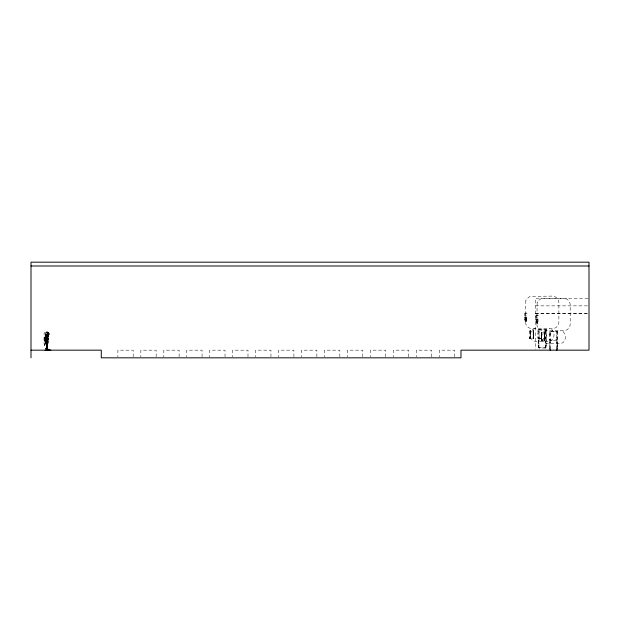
<?xml version="1.0" encoding="UTF-8"?>
<svg xmlns="http://www.w3.org/2000/svg" width="620" height="620" viewBox="0 0 620 620"><rect width="100%" height="100%" fill="white"/><g stroke="black" fill="none" stroke-linecap="round" stroke-linejoin="round"><path stroke-width="0.46" stroke-dasharray="3.1 2.33" d="M46.771 349.44L46.857 343.131L46.268 343.162L46.399 348.006L45.934 348.324L48.066 348.308L48.066 349.471M529.968 330.747L529.929 338.737L533.456 338.737L533.456 330.747L533.417 331.863L530.162 331.863L530.154 330.747L530.201 338.737L529.929 330.747L533.456 330.747L533.417 338.737M533.223 336.373L533.185 338.737L533.185 330.747L533.185 338.737L533.409 330.747L533.231 338.737L533.409 330.747L533.417 332.963M546.127 341.295L546.282 339.442L546.181 347.363L545.445 348.06L538.54 347.851L538.121 339.442L538.269 341.295M541.283 338.481L541.245 340.845L541.245 332.855L544.763 332.855L544.724 340.845L541.245 340.845L541.245 332.855M541.508 340.845L541.462 332.855L541.291 340.845L541.275 339.194M544.724 335.071L544.716 332.855L544.546 340.845L544.538 332.855L544.763 340.845M545.561 347.58L545.406 339.442L545.561 341.295M549.467 348.828L549.429 341.55L549.583 343.403M556.76 348.828L556.721 341.55L556.869 343.403M47.252 349.494L47.554 345.619L46.655 343.015L46.639 347.851L45.841 349.409L47.872 348.192L47.856 349.354L46.244 345.658L46.236 343.116C49.631 344.712 49.151 339.217 46.105 340.543L45.214 341.907L45.306 343.077L48.585 343.147M48.035 336.978L47.771 335.56L48.593 338.249L47.105 337.133L46.748 332.607L45.725 333.622L44.64 340.907M536.633 319.726L536.641 322.392A13.547 0.566 83.3 0 1 536.533 322.4L535.812 319.184L537.517 319.184L537.439 323.291A18.654 0.767 -80.8 0 0 537.641 323.408L538.207 319.726L536.633 319.726L536.664 323.408A18.654 0.775 80.8 0 1 536.424 323.291L535.812 319.184M546.313 329.468L546.39 338.218L546.313 329.468L538.09 329.468L538.005 338.218L537.997 333.196M549.39 335.319L549.398 331.576L557.62 331.576L557.706 340.326L549.312 340.326L549.398 331.576M550.335 338.908L550.413 340.326L550.327 331.576L550.335 335.319M556.69 333.932L556.683 331.576L556.69 340.303L556.589 335.312M45.841 349.409L45.857 348.254L47.097 347.975L47.686 345.712L46.857 343.131L46.399 348.006L48.066 348.308L47.128 348.022L47.151 343.185L47.732 343.154L47.593 347.998L48.066 348.308L47.221 349.517L47.802 337.822L46.02 337.14L45.555 337.567L46.19 340.628L45.407 342.054L45.5 343.224M525.388 320.772L525.357 321.3A18.654 0.775 80.8 0 1 525.109 321.183L524.505 317.076L526.21 317.076L526.124 321.183A18.654 0.767 -80.8 0 0 526.333 321.3L526.899 317.618L525.326 317.618L525.388 320.772L525.326 319.455L526.899 319.455M46.299 337.853L46.299 337.334L47.166 338.419L46.082 338.993C45.632 335.126 47.143 341.279 47.337 342.844L45.64 342.906L46.299 337.853L47.097 338.202L46.655 340.481L45.547 338.28L46.337 337.512L47.097 338.202L45.562 342.434L47.337 342.844L47.236 341.403L45.547 338.28L46.299 337.853L46.616 338.962M45.64 342.906L47.306 341.884L46.632 340.334L45.539 341.473L47.236 341.403L47.259 342.364L45.663 342.899L46.035 339.225L45.547 339.892L46.198 340.628L48.035 340.589L48.809 338.838L46.593 337.288L48.391 338.582L47.98 340.535L48.476 343.062M46.446 349.269L46.655 343.015M526.116 320.796L526.21 317.076M537.424 322.904L537.517 319.184M46.035 339.225L46.066 340.512L47.306 341.884L45.609 341.946M47.143 343.689L45.764 343.744L47.205 344.077L47.236 342.38L45.826 344.131L47.205 344.077L47.236 342.38L45.562 342.434L47.236 341.403M533.223 337.086L533.185 338.737L533.223 337.551L529.968 337.551L529.929 338.737L529.968 336.373M541.469 335.071L541.508 332.855L541.477 333.971L544.724 333.971L544.716 332.855L544.492 340.845L544.531 339.659L541.275 339.659M544.531 339.659L544.546 340.845L544.492 332.855M538.09 331.824L538.09 329.468M529.929 338.737L529.968 337.086M46.531 338.357C45.996 336.451 48.306 338.729 46.857 339.132L45.764 338.597L46.585 337.497C46.097 339.558 49.507 344.457 46.02 344.363L46.322 339.148L46.531 338.357L47.376 338.543L46.554 337.598L45.834 338.45L46.919 340.589L45.795 342.101L47.515 343.062L47.399 344.34L45.849 343.085L47.57 342.759L46.322 339.148L46.632 338.094L47.384 338.412L46.857 339.132L46.531 338.357L45.764 338.597L46.554 337.598L47.384 338.412L46.857 339.132M530.162 332.266L530.201 330.747L530.162 331.863M533.417 332.266L533.456 330.747M541.469 334.374L541.508 332.855L541.469 340.845M544.546 339.125L544.546 340.845M544.724 334.374L544.763 332.855L544.724 334.126M45.306 343.077L47.663 343.038L47.554 345.619L46.639 347.851L45.857 348.254L47.267 348.332M47.934 341.372L47.91 342.054L48.066 341.411M48.515 333.901L47.926 333.715L47.833 335.567L48.461 335.242L48.515 333.901L47.818 333.614L47.941 336.823L45.888 336.389L46.67 335.575L45.733 335.304L46.043 334.575L45.539 333.436L47.632 332.832L48.36 333.312L48.468 335.769L47.941 336.823L46.771 336.505M538.834 341.295L538.989 339.442L538.834 347.58M550.258 348.828L550.296 341.55L550.142 343.403M557.543 348.828L557.589 341.55L557.434 343.403M47.205 344.077L47.306 342.837L45.826 344.131L45.593 342.442L45.826 344.131M45.5 332.56L46.88 331.754L48.515 332.963L49.251 334.575L49.406 333.421L47.818 332.374L48.476 333.746L48.182 334.459L48.701 333.118L46.88 331.754L45.306 331.956L44.098 333.366L43.966 342.992L44.686 345.325C46.144 341.891 43.733 337.985 46.198 334.738L45.725 333.622M47.399 344.34L47.57 342.759L45.872 341.791L45.818 343.085L47.601 342.752L45.818 343.085M47.918 334.544L47.833 332.304L48.593 332.824L47.918 334.544L47.833 332.304L46.911 331.886M526.899 317.618L526.287 320.284A13.547 0.566 -83.3 0 1 526.171 320.292L526.116 319.463M538.207 319.726L537.594 322.392A13.547 0.566 -83.3 0 1 537.478 322.4L537.424 321.571M45.539 333.436L44.702 337.776L44.686 345.325L44.609 341.597M48.593 338.249L47.709 337.024L47.531 332.134M45.857 348.254L47.872 348.192L46.268 343.162L47.732 343.154L46.399 348.006L47.593 347.998L46.857 345.689L46.314 345.72L47.686 345.712L46.244 345.658L47.205 343.17L46.236 343.116L47.632 343.077M47.988 339.853L48.771 338.799L46.33 337.264L45.555 337.567L46.322 339.838L48.042 339.907L48.391 338.582L48.771 338.799L47.988 339.853L46.236 339.76M46.632 338.094L45.834 338.45L47.577 341.767L47.515 343.062L45.903 342.783L46.02 344.363L47.469 344.092L46.089 344.108L45.849 343.085M45.872 341.791L47.577 341.767L46.399 340.597L45.795 342.101L47.492 342.077M47.484 343.054L46.089 344.108M46.702 335.707L44.919 337.978L43.757 337.892L45.446 337.869L44.547 337.412L45.446 337.869L43.757 337.892L44.547 337.412L45.105 340.884L46.128 335.87L47.755 336.187L47.996 336.854L48.53 335.8L47.724 336.133L47.941 336.823L47.81 336.211L48.53 335.8M45.795 342.101L46.399 340.597M48.182 334.459L48.476 333.746M46.376 338.311L45.555 338.505L46.337 337.512L47.166 338.419L46.376 338.311C43.819 341.45 50.809 340.442 46.097 340.543L46.632 340.334M545.15 346.177L545.406 345.72M556.458 348.285L556.714 347.828M44.919 337.978L46.128 335.87M46.02 337.14L45.694 337.699L46.453 337.381L47.926 337.939L47.856 343.193M546.003 346.177L546.282 345.72M557.31 348.285L557.589 347.828M47.601 332.026L48.12 333.366L48.771 332.56M557.706 340.326L557.62 331.576M48.042 339.907L48.809 338.838L47.802 337.822M46.198 334.707L46.74 334.792L45.733 335.304L46.105 335.707M538.416 337.799L538.811 337.396M549.731 339.907L550.118 339.504M539.539 337.799L539.958 337.396M550.847 339.907L551.265 339.504M545.228 348.06L545.879 347.58L545.879 341.295M46.027 339.683L45.547 339.892L46.074 340.062M545.089 348.06L545.802 347.58L545.802 341.295M47.717 335.466L48.461 335.242M549.312 340.326L549.39 338.908M47.205 343.17L47.554 345.619L46.639 345.565L46.306 347.928L47.872 348.192M48.12 333.366L48.709 333.32M535.176 328.716C528.767 328.957 528.767 341.062 535.176 341.295L549.219 341.295C555.629 341.062 555.629 328.957 549.219 328.716M546.491 330.824C540.074 331.065 540.074 343.17 546.491 343.403L560.527 343.403C566.943 343.17 566.943 331.065 560.527 330.824M46.399 348.006L46.872 347.975L45.934 348.324L47.593 347.998L47.128 348.022M46.593 338.815L46.074 338.838L46.624 339.799L46.097 339.814L46.639 339.938L46.097 339.814M48.686 338.799L46.802 338.799M46.857 337.427C44.911 337.435 48.081 337.853 46.841 336.335L46.082 336.342L46.128 337.466M46.361 340.14L46.88 340.132L46.88 339.039L46.361 339.047L46.376 340.69L46.919 340.589M588.047 298.336L535.424 298.336L535.424 349.207M535.424 305.862L589 305.862M535.424 313.519L589 313.519M535.424 313.642L587.086 313.642M524.505 319.06L526.21 319.06M525.264 320.354L526.202 320.354M535.812 321.168L537.517 321.168M525.264 321.439L526.202 321.439M536.633 321.563L538.207 321.563M536.571 322.462L537.509 322.462M536.571 323.547L537.509 323.547M538.16 329.577L546.236 329.577M549.467 331.685L557.543 331.685M538.09 338.195L546.305 338.195M538.005 338.218L546.39 338.218M538.269 347.58L546.127 347.58M46.268 343.162L47.732 343.154M48.593 332.824L47.818 332.374L48.701 333.118M539.106 338.218L539.02 329.468L539.028 336.8M539.307 348.06L538.594 347.58L538.594 341.295M539.175 348.06L538.517 347.58L538.517 341.295M48.391 338.582L48.809 338.838L46.957 338.946L45.555 337.567M46.818 332.188L47.763 333.614M555.753 339.504L556.171 339.907M544.445 337.396L544.864 337.799M556.892 339.504L557.287 339.907M545.585 337.396L545.98 337.799M48.515 332.963L49.251 334.575M549.429 347.828L549.7 348.285M538.121 345.72L538.393 346.177M550.296 347.828L550.56 348.285M538.989 345.72L539.245 346.177M46.748 332.607L47.391 334.273M524.505 317.076L525.225 320.292A13.547 0.566 83.3 0 0 525.334 320.284L525.326 317.618M541.469 333.971L541.462 332.855L541.469 334.273M533.417 331.863L533.409 330.747L533.409 332.165M530.201 338.737L530.201 330.747L530.154 332.165M544.716 332.855L544.724 334.273M541.283 339.45L541.291 340.845M557.194 343.403L557.194 349.688M557.116 343.403L557.116 349.688M549.901 343.403L549.824 349.688M536.695 321.54L536.695 322.881M454.631 356.864L454.631 350.168L439.324 350.168L439.324 356.864M431.667 356.864L431.667 350.168L416.361 350.168L416.361 356.864M408.712 356.864L408.712 350.168L393.406 350.168L393.406 356.864M385.749 356.864L385.749 350.168L370.442 350.168L370.442 356.864M362.785 356.864L362.785 350.168L347.479 350.168L347.479 356.864M339.83 356.864L339.83 350.168L324.524 350.168L324.524 356.864M316.867 356.864L316.867 350.168L301.56 350.168L301.56 356.864M293.911 356.864L293.911 350.168L278.605 350.168L278.605 356.864M270.948 356.864L270.948 350.168L255.642 350.168L255.642 356.864M247.992 356.864L247.992 350.168L232.686 350.168L232.686 356.864M225.029 356.864L225.029 350.168L209.723 350.168L209.723 356.864M202.074 356.864L202.074 350.168L186.767 350.168L186.767 356.864M179.11 356.864L179.11 350.168L163.804 350.168L163.804 356.864M156.147 356.864L156.147 350.168L140.841 350.168L140.841 356.864M133.192 356.864L133.192 350.168L117.885 350.168L117.885 356.864M545.298 331.778L545.298 338.218L545.375 329.468L545.298 331.778M524.419 313.767C524.954 320.447 528.232 310.155 524.419 313.767M525.225 313.767C525.76 320.447 529.046 310.155 525.225 313.767M535.726 315.875C536.261 322.555 539.547 312.263 535.726 315.875M536.533 315.875C537.075 322.555 540.353 312.263 536.533 315.875M525.837 300.599L525.52 322.16C525.528 325.647 528.534 328.662 532.022 328.678L552.374 328.678C555.861 328.662 558.876 325.647 558.884 322.16L558.884 302.614C558.876 299.127 555.861 296.112 552.374 296.096L530.015 296.414L526.76 298.786L525.837 300.599M537.145 302.707L536.827 324.268C536.835 327.755 539.842 330.77 543.337 330.786L563.681 330.786C567.168 330.77 570.183 327.755 570.191 324.268L570.191 304.722C570.183 301.235 567.168 298.22 563.681 298.204L541.322 298.53L538.067 300.894L537.145 302.707M46.639 345.565L46.244 345.658L47.554 345.619L46.244 345.658L46.639 345.565"/><path stroke-width="0.93" d="M556.938 349.959L556.535 350.168M556.837 349.959L556.404 350.168M46.221 350.184L45.214 350.378L50.615 350.323L46.221 350.184L49.918 350.13M46.624 350.385L45.283 350.447L50.801 350.432L46.624 350.385L50.414 350.37M31 265.988L589 265.988M31 350.168L101.277 350.168L101.277 357.825L460.978 357.825L460.978 350.168L589 350.168L589 262.175L31 262.175L31 357.825M550.614 350.168L550.18 349.959M550.482 350.168L550.079 349.959"/></g></svg>
